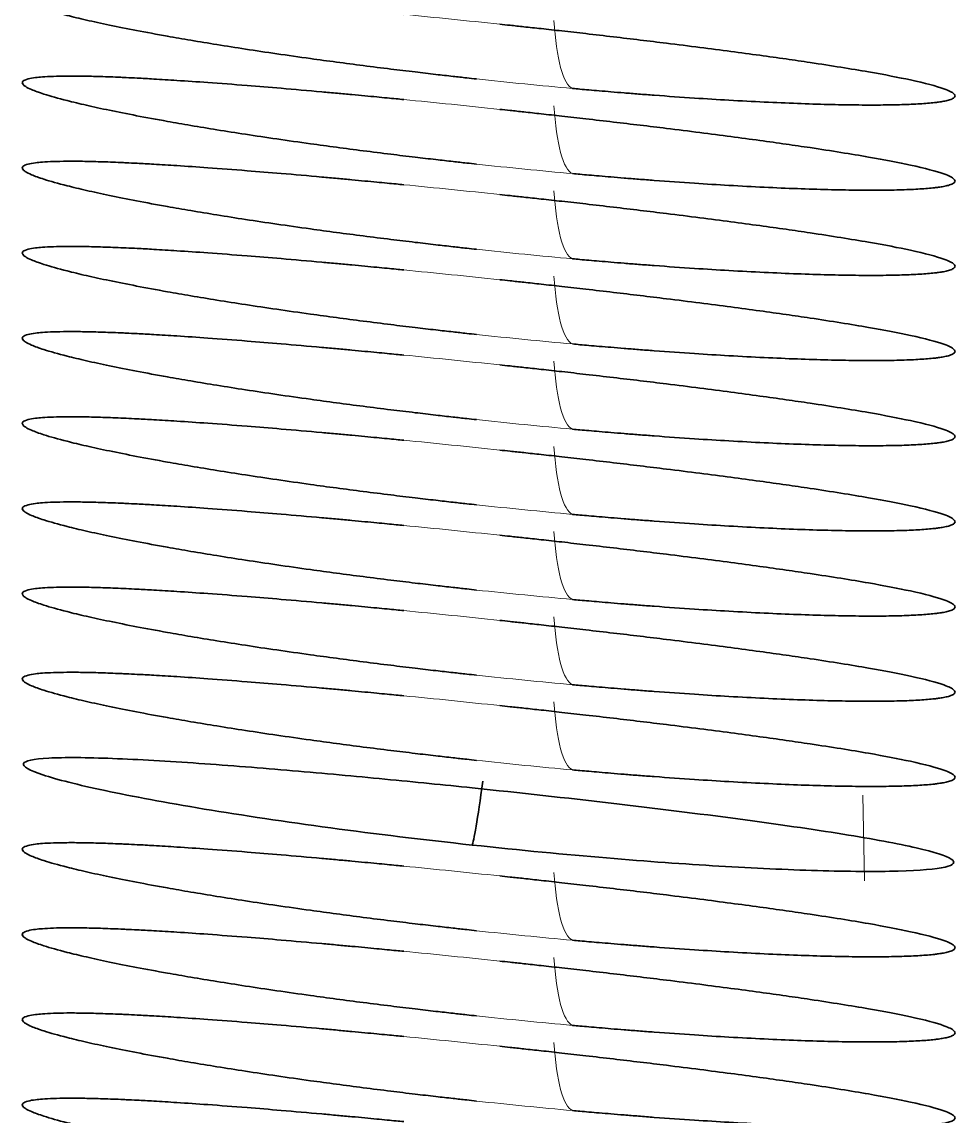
# Model space of a CAD drawing. Header units: inches. Extents: x -1096 to 3103, y -191 to 3207.
# Drawn here: x 1763.039 to 1765.549, y 3179.508 to 3182.449 of the extents above; entities that cross this region are included whole.
import ezdxf

# ---------------------------------------------------------------- set-up
doc = ezdxf.new("R2010")
doc.units = ezdxf.units.IN

msp = doc.modelspace()

# ---------------------------------------------------------------- linework, layer by layer
at = {"lineweight": 13}
msp.add_line((1765.2981, 3180.3711), (1765.3022, 3180.1403), dxfattribs=at)
at = {"lineweight": 35}
msp.add_ellipse((1764.3007, 3180.7281), major_axis=(0.0533, 0.4922), ratio=0.028213, start_param=3.20236, end_param=4.008286, dxfattribs=at)
for points, knots in [([(1764.0647, 3182.4693), (1764.0579, 3182.47), (1764.043, 3182.4714), (1764.0187, 3182.4738), (1763.9907, 3182.4765), (1763.959, 3182.4795), (1763.9238, 3182.4828), (1763.8851, 3182.4864), (1763.8211, 3182.4922), (1763.739, 3182.4994), (1763.6362, 3182.5078), (1763.5423, 3182.5149), (1763.4595, 3182.5205), (1763.3971, 3182.5244), (1763.3525, 3182.5268), (1763.3235, 3182.5282), (1763.29, 3182.5297), (1763.2492, 3182.5312), (1763.201, 3182.5323), (1763.1587, 3182.5326), (1763.1227, 3182.5319), (1763.095, 3182.5304), (1763.072, 3182.5281), (1763.0523, 3182.5245), (1763.0384, 3182.5183), (1763.0395, 3182.511), (1763.0497, 3182.5032), (1763.0651, 3182.4954), (1763.0988, 3182.4832), (1763.1496, 3182.4689), (1763.2112, 3182.454), (1763.2734, 3182.4405), (1763.346, 3182.426), (1763.4202, 3182.4122), (1763.4933, 3182.3995), (1763.5633, 3182.3879), (1763.6402, 3182.3758), (1763.724, 3182.3633), (1763.8059, 3182.3516), (1763.8839, 3182.341), (1763.956, 3182.3316), (1764.0266, 3182.3227), (1764.0918, 3182.3148), (1764.1476, 3182.3083), (1764.1939, 3182.303), (1764.2304, 3182.299), (1764.2515, 3182.2967), (1764.2604, 3182.2957)], [0, 0, 0, 0, 0.005679, 0.012434, 0.020265, 0.029172, 0.039152, 0.050205, 0.062327, 0.094652, 0.123214, 0.158, 0.187168, 0.210728, 0.228653, 0.240913, 0.247497, 0.272601, 0.297685, 0.322728, 0.347701, 0.372604, 0.391847, 0.41921, 0.454671, 0.498201, 0.514895, 0.541397, 0.577751, 0.624024, 0.654257, 0.685314, 0.71717, 0.749799, 0.77284, 0.796886, 0.821949, 0.848052, 0.87521, 0.895528, 0.916063, 0.936811, 0.954812, 0.970135, 0.982776, 0.992733, 1, 1, 1, 1]), ([(1764.5181, 3182.2702), (1764.5247, 3182.2696), (1764.5394, 3182.2682), (1764.5633, 3182.2661), (1764.5911, 3182.2637), (1764.6226, 3182.2611), (1764.6579, 3182.2582), (1764.6967, 3182.2551), (1764.7607, 3182.2502), (1764.8428, 3182.2445), (1764.9416, 3182.2384), (1765.0341, 3182.2335), (1765.1232, 3182.2297), (1765.2053, 3182.227), (1765.28, 3182.2257), (1765.3466, 3182.2255), (1765.4044, 3182.2266), (1765.4527, 3182.2288), (1765.4833, 3182.2313), (1765.5028, 3182.2337), (1765.516, 3182.2358), (1765.5295, 3182.2388), (1765.5408, 3182.243), (1765.547, 3182.2487), (1765.5438, 3182.2572), (1765.5162, 3182.2713), (1765.441, 3182.291), (1765.316, 3182.315), (1765.1951, 3182.3344), (1765.0915, 3182.3495), (1765.0207, 3182.3594), (1764.9434, 3182.3698), (1764.8597, 3182.3807), (1764.778, 3182.3909), (1764.7002, 3182.4004), (1764.6278, 3182.409), (1764.5573, 3182.4171), (1764.4923, 3182.4245), (1764.4368, 3182.4306), (1764.3904, 3182.4357), (1764.3533, 3182.4397), (1764.3316, 3182.442), (1764.3224, 3182.443)], [0, 0, 0, 0, 0.005535, 0.012183, 0.019942, 0.028811, 0.038788, 0.049871, 0.062054, 0.094209, 0.122734, 0.153803, 0.184827, 0.215802, 0.246733, 0.278099, 0.30937, 0.340568, 0.371697, 0.382255, 0.396981, 0.415868, 0.438907, 0.466079, 0.497361, 0.548022, 0.623188, 0.68393, 0.749069, 0.772479, 0.79677, 0.821932, 0.847957, 0.874823, 0.895203, 0.915794, 0.936601, 0.954404, 0.969644, 0.982324, 0.992443, 1, 1, 1, 1]), ([(1764.0647, 3182.2404), (1764.0579, 3182.2411), (1764.043, 3182.2425), (1764.0187, 3182.2449), (1763.9907, 3182.2475), (1763.959, 3182.2506), (1763.9238, 3182.2539), (1763.8851, 3182.2574), (1763.8211, 3182.2632), (1763.739, 3182.2704), (1763.6362, 3182.2788), (1763.5423, 3182.286), (1763.4595, 3182.2916), (1763.3971, 3182.2954), (1763.3525, 3182.2978), (1763.3235, 3182.2993), (1763.29, 3182.3008), (1763.2492, 3182.3023), (1763.201, 3182.3034), (1763.1587, 3182.3036), (1763.1227, 3182.3029), (1763.095, 3182.3015), (1763.072, 3182.2992), (1763.0523, 3182.2956), (1763.0384, 3182.2894), (1763.0395, 3182.2821), (1763.0497, 3182.2743), (1763.0651, 3182.2664), (1763.0988, 3182.2542), (1763.1496, 3182.2399), (1763.2112, 3182.2251), (1763.2734, 3182.2115), (1763.346, 3182.197), (1763.4202, 3182.1833), (1763.4933, 3182.1706), (1763.5633, 3182.159), (1763.6402, 3182.1469), (1763.724, 3182.1343), (1763.8059, 3182.1227), (1763.8839, 3182.1121), (1763.956, 3182.1026), (1764.0266, 3182.0938), (1764.0918, 3182.0859), (1764.1476, 3182.0794), (1764.1939, 3182.0741), (1764.2304, 3182.0701), (1764.2515, 3182.0678), (1764.2604, 3182.0668)], [0, 0, 0, 0, 0.005679, 0.012434, 0.020265, 0.029172, 0.039152, 0.050205, 0.062327, 0.094652, 0.123214, 0.158, 0.187168, 0.210728, 0.228653, 0.240913, 0.247497, 0.272601, 0.297685, 0.322728, 0.347701, 0.372604, 0.391847, 0.41921, 0.454671, 0.498201, 0.514895, 0.541397, 0.577751, 0.624024, 0.654257, 0.685314, 0.71717, 0.749799, 0.77284, 0.796886, 0.821949, 0.848052, 0.87521, 0.895528, 0.916063, 0.936811, 0.954812, 0.970135, 0.982776, 0.992733, 1, 1, 1, 1]), ([(1764.5181, 3182.0412), (1764.5247, 3182.0406), (1764.5394, 3182.0393), (1764.5633, 3182.0372), (1764.5911, 3182.0348), (1764.6226, 3182.0321), (1764.6579, 3182.0293), (1764.6967, 3182.0262), (1764.7607, 3182.0213), (1764.8428, 3182.0155), (1764.9416, 3182.0094), (1765.0341, 3182.0045), (1765.1232, 3182.0007), (1765.2053, 3181.9981), (1765.28, 3181.9967), (1765.3466, 3181.9966), (1765.4044, 3181.9976), (1765.4527, 3181.9998), (1765.4833, 3182.0024), (1765.5028, 3182.0048), (1765.516, 3182.0069), (1765.5295, 3182.0099), (1765.5408, 3182.0141), (1765.547, 3182.0197), (1765.5438, 3182.0282), (1765.5162, 3182.0423), (1765.441, 3182.0621), (1765.316, 3182.0861), (1765.1951, 3182.1055), (1765.0915, 3182.1206), (1765.0207, 3182.1305), (1764.9434, 3182.1409), (1764.8597, 3182.1518), (1764.778, 3182.162), (1764.7002, 3182.1715), (1764.6278, 3182.18), (1764.5573, 3182.1882), (1764.4923, 3182.1955), (1764.4368, 3182.2017), (1764.3904, 3182.2068), (1764.3533, 3182.2108), (1764.3316, 3182.2131), (1764.3224, 3182.2141)], [0, 0, 0, 0, 0.005535, 0.012183, 0.019942, 0.028811, 0.038788, 0.049871, 0.062054, 0.094209, 0.122734, 0.153803, 0.184827, 0.215802, 0.246733, 0.278099, 0.30937, 0.340568, 0.371697, 0.382255, 0.396981, 0.415868, 0.438907, 0.466079, 0.497361, 0.548022, 0.623188, 0.68393, 0.749069, 0.772479, 0.79677, 0.821932, 0.847957, 0.874823, 0.895203, 0.915794, 0.936601, 0.954404, 0.969644, 0.982324, 0.992443, 1, 1, 1, 1]), ([(1764.0647, 3182.0115), (1764.0579, 3182.0121), (1764.043, 3182.0136), (1764.0187, 3182.0159), (1763.9907, 3182.0186), (1763.959, 3182.0216), (1763.9238, 3182.0249), (1763.8851, 3182.0285), (1763.8211, 3182.0343), (1763.739, 3182.0415), (1763.6362, 3182.0499), (1763.5423, 3182.057), (1763.4595, 3182.0627), (1763.3971, 3182.0665), (1763.3525, 3182.0689), (1763.3235, 3182.0703), (1763.29, 3182.0718), (1763.2492, 3182.0734), (1763.201, 3182.0745), (1763.1587, 3182.0747), (1763.1227, 3182.074), (1763.095, 3182.0725), (1763.072, 3182.0702), (1763.0523, 3182.0667), (1763.0384, 3182.0605), (1763.0395, 3182.0531), (1763.0497, 3182.0454), (1763.0651, 3182.0375), (1763.0988, 3182.0253), (1763.1496, 3182.011), (1763.2112, 3181.9962), (1763.2734, 3181.9826), (1763.346, 3181.9681), (1763.4202, 3181.9544), (1763.4933, 3181.9417), (1763.5633, 3181.9301), (1763.6402, 3181.9179), (1763.724, 3181.9054), (1763.8059, 3181.8937), (1763.8839, 3181.8831), (1763.956, 3181.8737), (1764.0266, 3181.8648), (1764.0918, 3181.857), (1764.1476, 3181.8504), (1764.1939, 3181.8452), (1764.2304, 3181.8411), (1764.2515, 3181.8388), (1764.2604, 3181.8379)], [0, 0, 0, 0, 0.005679, 0.012434, 0.020265, 0.029172, 0.039152, 0.050205, 0.062327, 0.094652, 0.123214, 0.158, 0.187168, 0.210728, 0.228653, 0.240913, 0.247497, 0.272601, 0.297685, 0.322728, 0.347701, 0.372604, 0.391847, 0.41921, 0.454671, 0.498201, 0.514895, 0.541397, 0.577751, 0.624024, 0.654257, 0.685314, 0.71717, 0.749799, 0.77284, 0.796886, 0.821949, 0.848052, 0.87521, 0.895528, 0.916063, 0.936811, 0.954812, 0.970135, 0.982776, 0.992733, 1, 1, 1, 1]), ([(1764.5181, 3181.8123), (1764.5247, 3181.8117), (1764.5394, 3181.8104), (1764.5633, 3181.8083), (1764.5911, 3181.8059), (1764.6226, 3181.8032), (1764.6579, 3181.8003), (1764.6967, 3181.7973), (1764.7607, 3181.7924), (1764.8428, 3181.7866), (1764.9416, 3181.7805), (1765.0341, 3181.7756), (1765.1232, 3181.7718), (1765.2053, 3181.7692), (1765.28, 3181.7678), (1765.3466, 3181.7676), (1765.4044, 3181.7687), (1765.4527, 3181.7709), (1765.4833, 3181.7734), (1765.5028, 3181.7758), (1765.516, 3181.7779), (1765.5295, 3181.781), (1765.5408, 3181.7852), (1765.547, 3181.7908), (1765.5438, 3181.7993), (1765.5162, 3181.8134), (1765.441, 3181.8332), (1765.316, 3181.8572), (1765.1951, 3181.8765), (1765.0915, 3181.8917), (1765.0207, 3181.9016), (1764.9434, 3181.912), (1764.8597, 3181.9228), (1764.778, 3181.9331), (1764.7002, 3181.9425), (1764.6278, 3181.9511), (1764.5573, 3181.9593), (1764.4923, 3181.9666), (1764.4368, 3181.9727), (1764.3904, 3181.9778), (1764.3533, 3181.9818), (1764.3316, 3181.9841), (1764.3224, 3181.9851)], [0, 0, 0, 0, 0.005535, 0.012183, 0.019942, 0.028811, 0.038788, 0.049871, 0.062054, 0.094209, 0.122734, 0.153803, 0.184827, 0.215802, 0.246733, 0.278099, 0.30937, 0.340568, 0.371697, 0.382255, 0.396981, 0.415868, 0.438907, 0.466079, 0.497361, 0.548022, 0.623188, 0.68393, 0.749069, 0.772479, 0.79677, 0.821932, 0.847957, 0.874823, 0.895203, 0.915794, 0.936601, 0.954404, 0.969644, 0.982324, 0.992443, 1, 1, 1, 1]), ([(1764.0647, 3181.7825), (1764.0579, 3181.7832), (1764.043, 3181.7846), (1764.0187, 3181.787), (1763.9907, 3181.7897), (1763.959, 3181.7927), (1763.9238, 3181.796), (1763.8851, 3181.7996), (1763.8211, 3181.8054), (1763.739, 3181.8126), (1763.6362, 3181.821), (1763.5423, 3181.8281), (1763.4595, 3181.8337), (1763.3971, 3181.8376), (1763.3525, 3181.84), (1763.3235, 3181.8414), (1763.29, 3181.8429), (1763.2492, 3181.8444), (1763.201, 3181.8455), (1763.1587, 3181.8458), (1763.1227, 3181.8451), (1763.095, 3181.8436), (1763.072, 3181.8413), (1763.0523, 3181.8377), (1763.0384, 3181.8315), (1763.0395, 3181.8242), (1763.0497, 3181.8164), (1763.0651, 3181.8086), (1763.0988, 3181.7964), (1763.1496, 3181.7821), (1763.2112, 3181.7672), (1763.2734, 3181.7537), (1763.346, 3181.7392), (1763.4202, 3181.7254), (1763.4933, 3181.7127), (1763.5633, 3181.7011), (1763.6402, 3181.689), (1763.724, 3181.6765), (1763.8059, 3181.6648), (1763.8839, 3181.6542), (1763.956, 3181.6448), (1764.0266, 3181.6359), (1764.0918, 3181.628), (1764.1476, 3181.6215), (1764.1939, 3181.6163), (1764.2304, 3181.6122), (1764.2515, 3181.6099), (1764.2604, 3181.6089)], [0, 0, 0, 0, 0.005679, 0.012434, 0.020265, 0.029172, 0.039152, 0.050205, 0.062327, 0.094652, 0.123214, 0.158, 0.187168, 0.210728, 0.228653, 0.240913, 0.247497, 0.272601, 0.297685, 0.322728, 0.347701, 0.372604, 0.391847, 0.41921, 0.454671, 0.498201, 0.514895, 0.541397, 0.577751, 0.624024, 0.654257, 0.685314, 0.71717, 0.749799, 0.77284, 0.796886, 0.821949, 0.848052, 0.87521, 0.895528, 0.916063, 0.936811, 0.954812, 0.970135, 0.982776, 0.992733, 1, 1, 1, 1]), ([(1764.5181, 3181.5834), (1764.5247, 3181.5828), (1764.5394, 3181.5814), (1764.5633, 3181.5793), (1764.5911, 3181.5769), (1764.6226, 3181.5743), (1764.6579, 3181.5714), (1764.6967, 3181.5683), (1764.7607, 3181.5634), (1764.8428, 3181.5577), (1764.9416, 3181.5516), (1765.0341, 3181.5467), (1765.1232, 3181.5429), (1765.2053, 3181.5403), (1765.28, 3181.5389), (1765.3466, 3181.5387), (1765.4044, 3181.5398), (1765.4527, 3181.542), (1765.4833, 3181.5445), (1765.5028, 3181.5469), (1765.516, 3181.549), (1765.5295, 3181.552), (1765.5408, 3181.5562), (1765.547, 3181.5619), (1765.5438, 3181.5704), (1765.5162, 3181.5845), (1765.441, 3181.6042), (1765.316, 3181.6282), (1765.1951, 3181.6476), (1765.0915, 3181.6627), (1765.0207, 3181.6726), (1764.9434, 3181.683), (1764.8597, 3181.6939), (1764.778, 3181.7041), (1764.7002, 3181.7136), (1764.6278, 3181.7222), (1764.5573, 3181.7303), (1764.4923, 3181.7377), (1764.4368, 3181.7438), (1764.3904, 3181.7489), (1764.3533, 3181.7529), (1764.3316, 3181.7552), (1764.3224, 3181.7562)], [0, 0, 0, 0, 0.005535, 0.012183, 0.019942, 0.028811, 0.038788, 0.049871, 0.062054, 0.094209, 0.122734, 0.153803, 0.184827, 0.215802, 0.246733, 0.278099, 0.30937, 0.340568, 0.371697, 0.382255, 0.396981, 0.415868, 0.438907, 0.466079, 0.497361, 0.548022, 0.623188, 0.68393, 0.749069, 0.772479, 0.79677, 0.821932, 0.847957, 0.874823, 0.895203, 0.915794, 0.936601, 0.954404, 0.969644, 0.982324, 0.992443, 1, 1, 1, 1]), ([(1764.0647, 3181.5536), (1764.0579, 3181.5543), (1764.043, 3181.5557), (1764.0187, 3181.5581), (1763.9907, 3181.5607), (1763.959, 3181.5638), (1763.9238, 3181.5671), (1763.8851, 3181.5706), (1763.8211, 3181.5764), (1763.739, 3181.5836), (1763.6362, 3181.5921), (1763.5423, 3181.5992), (1763.4595, 3181.6048), (1763.3971, 3181.6086), (1763.3525, 3181.611), (1763.3235, 3181.6125), (1763.29, 3181.614), (1763.2492, 3181.6155), (1763.201, 3181.6166), (1763.1587, 3181.6168), (1763.1227, 3181.6161), (1763.095, 3181.6147), (1763.072, 3181.6124), (1763.0523, 3181.6088), (1763.0384, 3181.6026), (1763.0395, 3181.5953), (1763.0497, 3181.5875), (1763.0651, 3181.5797), (1763.0988, 3181.5674), (1763.1496, 3181.5531), (1763.2112, 3181.5383), (1763.2734, 3181.5247), (1763.346, 3181.5102), (1763.4202, 3181.4965), (1763.4933, 3181.4838), (1763.5633, 3181.4722), (1763.6402, 3181.4601), (1763.724, 3181.4475), (1763.8059, 3181.4359), (1763.8839, 3181.4253), (1763.956, 3181.4158), (1764.0266, 3181.407), (1764.0918, 3181.3991), (1764.1476, 3181.3926), (1764.1939, 3181.3873), (1764.2304, 3181.3833), (1764.2515, 3181.381), (1764.2604, 3181.38)], [0, 0, 0, 0, 0.005679, 0.012434, 0.020265, 0.029172, 0.039152, 0.050205, 0.062327, 0.094652, 0.123214, 0.158, 0.187168, 0.210728, 0.228653, 0.240913, 0.247497, 0.272601, 0.297685, 0.322728, 0.347701, 0.372604, 0.391847, 0.41921, 0.454671, 0.498201, 0.514895, 0.541397, 0.577751, 0.624024, 0.654257, 0.685314, 0.71717, 0.749799, 0.77284, 0.796886, 0.821949, 0.848052, 0.87521, 0.895528, 0.916063, 0.936811, 0.954812, 0.970135, 0.982776, 0.992733, 1, 1, 1, 1]), ([(1764.5181, 3181.3544), (1764.5247, 3181.3538), (1764.5394, 3181.3525), (1764.5633, 3181.3504), (1764.5911, 3181.348), (1764.6226, 3181.3454), (1764.6579, 3181.3425), (1764.6967, 3181.3394), (1764.7607, 3181.3345), (1764.8428, 3181.3287), (1764.9416, 3181.3226), (1765.0341, 3181.3177), (1765.1232, 3181.3139), (1765.2053, 3181.3113), (1765.28, 3181.3099), (1765.3466, 3181.3098), (1765.4044, 3181.3108), (1765.4527, 3181.313), (1765.4833, 3181.3156), (1765.5028, 3181.318), (1765.516, 3181.3201), (1765.5295, 3181.3231), (1765.5408, 3181.3273), (1765.547, 3181.3329), (1765.5438, 3181.3414), (1765.5162, 3181.3555), (1765.441, 3181.3753), (1765.316, 3181.3993), (1765.1951, 3181.4187), (1765.0915, 3181.4338), (1765.0207, 3181.4437), (1764.9434, 3181.4541), (1764.8597, 3181.465), (1764.778, 3181.4752), (1764.7002, 3181.4847), (1764.6278, 3181.4932), (1764.5573, 3181.5014), (1764.4923, 3181.5087), (1764.4368, 3181.5149), (1764.3904, 3181.52), (1764.3533, 3181.524), (1764.3316, 3181.5263), (1764.3224, 3181.5273)], [0, 0, 0, 0, 0.005535, 0.012183, 0.019942, 0.028811, 0.038788, 0.049871, 0.062054, 0.094209, 0.122734, 0.153803, 0.184827, 0.215802, 0.246733, 0.278099, 0.30937, 0.340568, 0.371697, 0.382255, 0.396981, 0.415868, 0.438907, 0.466079, 0.497361, 0.548022, 0.623188, 0.68393, 0.749069, 0.772479, 0.79677, 0.821932, 0.847957, 0.874823, 0.895203, 0.915794, 0.936601, 0.954404, 0.969644, 0.982324, 0.992443, 1, 1, 1, 1]), ([(1764.0647, 3181.3247), (1764.0579, 3181.3253), (1764.043, 3181.3268), (1764.0187, 3181.3291), (1763.9907, 3181.3318), (1763.959, 3181.3348), (1763.9238, 3181.3381), (1763.8851, 3181.3417), (1763.8211, 3181.3475), (1763.739, 3181.3547), (1763.6362, 3181.3631), (1763.5423, 3181.3702), (1763.4595, 3181.3759), (1763.3971, 3181.3797), (1763.3525, 3181.3821), (1763.3235, 3181.3835), (1763.29, 3181.385), (1763.2492, 3181.3866), (1763.201, 3181.3877), (1763.1587, 3181.3879), (1763.1227, 3181.3872), (1763.095, 3181.3857), (1763.072, 3181.3834), (1763.0523, 3181.3799), (1763.0384, 3181.3737), (1763.0395, 3181.3663), (1763.0497, 3181.3586), (1763.0651, 3181.3507), (1763.0988, 3181.3385), (1763.1496, 3181.3242), (1763.2112, 3181.3094), (1763.2734, 3181.2958), (1763.346, 3181.2813), (1763.4202, 3181.2676), (1763.4933, 3181.2549), (1763.5633, 3181.2433), (1763.6402, 3181.2312), (1763.724, 3181.2186), (1763.8059, 3181.2069), (1763.8839, 3181.1963), (1763.956, 3181.1869), (1764.0266, 3181.178), (1764.0918, 3181.1702), (1764.1476, 3181.1636), (1764.1939, 3181.1584), (1764.2304, 3181.1543), (1764.2515, 3181.152), (1764.2604, 3181.1511)], [0, 0, 0, 0, 0.005679, 0.012434, 0.020265, 0.029172, 0.039152, 0.050205, 0.062327, 0.094652, 0.123214, 0.158, 0.187168, 0.210728, 0.228653, 0.240913, 0.247497, 0.272601, 0.297685, 0.322728, 0.347701, 0.372604, 0.391847, 0.41921, 0.454671, 0.498201, 0.514895, 0.541397, 0.577751, 0.624024, 0.654257, 0.685314, 0.71717, 0.749799, 0.77284, 0.796886, 0.821949, 0.848052, 0.87521, 0.895528, 0.916063, 0.936811, 0.954812, 0.970135, 0.982776, 0.992733, 1, 1, 1, 1]), ([(1764.5181, 3181.1255), (1764.5247, 3181.1249), (1764.5394, 3181.1236), (1764.5633, 3181.1215), (1764.5911, 3181.1191), (1764.6226, 3181.1164), (1764.6579, 3181.1135), (1764.6967, 3181.1105), (1764.7607, 3181.1056), (1764.8428, 3181.0998), (1764.9416, 3181.0937), (1765.0341, 3181.0888), (1765.1232, 3181.085), (1765.2053, 3181.0824), (1765.28, 3181.081), (1765.3466, 3181.0808), (1765.4044, 3181.0819), (1765.4527, 3181.0841), (1765.4833, 3181.0866), (1765.5028, 3181.089), (1765.516, 3181.0911), (1765.5295, 3181.0942), (1765.5408, 3181.0984), (1765.547, 3181.104), (1765.5438, 3181.1125), (1765.5162, 3181.1266), (1765.441, 3181.1464), (1765.316, 3181.1704), (1765.1951, 3181.1897), (1765.0915, 3181.2049), (1765.0207, 3181.2148), (1764.9434, 3181.2252), (1764.8597, 3181.236), (1764.778, 3181.2463), (1764.7002, 3181.2557), (1764.6278, 3181.2643), (1764.5573, 3181.2725), (1764.4923, 3181.2798), (1764.4368, 3181.286), (1764.3904, 3181.291), (1764.3533, 3181.295), (1764.3316, 3181.2973), (1764.3224, 3181.2983)], [0, 0, 0, 0, 0.005535, 0.012183, 0.019942, 0.028811, 0.038788, 0.049871, 0.062054, 0.094209, 0.122734, 0.153803, 0.184827, 0.215802, 0.246733, 0.278099, 0.30937, 0.340568, 0.371697, 0.382255, 0.396981, 0.415868, 0.438907, 0.466079, 0.497361, 0.548022, 0.623188, 0.68393, 0.749069, 0.772479, 0.79677, 0.821932, 0.847957, 0.874823, 0.895203, 0.915794, 0.936601, 0.954404, 0.969644, 0.982324, 0.992443, 1, 1, 1, 1]), ([(1764.0647, 3181.0957), (1764.0579, 3181.0964), (1764.043, 3181.0978), (1764.0187, 3181.1002), (1763.9907, 3181.1029), (1763.959, 3181.1059), (1763.9238, 3181.1092), (1763.8851, 3181.1128), (1763.8211, 3181.1186), (1763.739, 3181.1258), (1763.6362, 3181.1342), (1763.5423, 3181.1413), (1763.4595, 3181.147), (1763.3971, 3181.1508), (1763.3525, 3181.1532), (1763.3235, 3181.1546), (1763.29, 3181.1561), (1763.2492, 3181.1576), (1763.201, 3181.1588), (1763.1587, 3181.159), (1763.1227, 3181.1583), (1763.095, 3181.1568), (1763.072, 3181.1545), (1763.0523, 3181.1509), (1763.0384, 3181.1447), (1763.0395, 3181.1374), (1763.0497, 3181.1296), (1763.0651, 3181.1218), (1763.0988, 3181.1096), (1763.1496, 3181.0953), (1763.2112, 3181.0804), (1763.2734, 3181.0669), (1763.346, 3181.0524), (1763.4202, 3181.0386), (1763.4933, 3181.0259), (1763.5633, 3181.0143), (1763.6402, 3181.0022), (1763.724, 3180.9897), (1763.8059, 3180.978), (1763.8839, 3180.9674), (1763.956, 3180.958), (1764.0266, 3180.9491), (1764.0918, 3180.9412), (1764.1476, 3180.9347), (1764.1939, 3180.9295), (1764.2304, 3180.9254), (1764.2515, 3180.9231), (1764.2604, 3180.9221)], [0, 0, 0, 0, 0.005679, 0.012434, 0.020265, 0.029172, 0.039152, 0.050205, 0.062327, 0.094652, 0.123214, 0.158, 0.187168, 0.210728, 0.228653, 0.240913, 0.247497, 0.272601, 0.297685, 0.322728, 0.347701, 0.372604, 0.391847, 0.41921, 0.454671, 0.498201, 0.514895, 0.541397, 0.577751, 0.624024, 0.654257, 0.685314, 0.71717, 0.749799, 0.77284, 0.796886, 0.821949, 0.848052, 0.87521, 0.895528, 0.916063, 0.936811, 0.954812, 0.970135, 0.982776, 0.992733, 1, 1, 1, 1]), ([(1764.5181, 3180.8966), (1764.5247, 3180.896), (1764.5394, 3180.8946), (1764.5633, 3180.8925), (1764.5911, 3180.8901), (1764.6226, 3180.8875), (1764.6579, 3180.8846), (1764.6967, 3180.8815), (1764.7607, 3180.8766), (1764.8428, 3180.8709), (1764.9416, 3180.8648), (1765.0341, 3180.8599), (1765.1232, 3180.8561), (1765.2053, 3180.8535), (1765.28, 3180.8521), (1765.3466, 3180.8519), (1765.4044, 3180.853), (1765.4527, 3180.8552), (1765.4833, 3180.8577), (1765.5028, 3180.8601), (1765.516, 3180.8622), (1765.5295, 3180.8652), (1765.5408, 3180.8694), (1765.547, 3180.8751), (1765.5438, 3180.8836), (1765.5162, 3180.8977), (1765.441, 3180.9174), (1765.316, 3180.9414), (1765.1951, 3180.9608), (1765.0915, 3180.9759), (1765.0207, 3180.9858), (1764.9434, 3180.9963), (1764.8597, 3181.0071), (1764.778, 3181.0173), (1764.7002, 3181.0268), (1764.6278, 3181.0354), (1764.5573, 3181.0435), (1764.4923, 3181.0509), (1764.4368, 3181.057), (1764.3904, 3181.0621), (1764.3533, 3181.0661), (1764.3316, 3181.0684), (1764.3224, 3181.0694)], [0, 0, 0, 0, 0.005535, 0.012183, 0.019942, 0.028811, 0.038788, 0.049871, 0.062054, 0.094209, 0.122734, 0.153803, 0.184827, 0.215802, 0.246733, 0.278099, 0.30937, 0.340568, 0.371697, 0.382255, 0.396981, 0.415868, 0.438907, 0.466079, 0.497361, 0.548022, 0.623188, 0.68393, 0.749069, 0.772479, 0.79677, 0.821932, 0.847957, 0.874823, 0.895203, 0.915794, 0.936601, 0.954404, 0.969644, 0.982324, 0.992443, 1, 1, 1, 1]), ([(1764.0647, 3180.8668), (1764.0579, 3180.8675), (1764.043, 3180.8689), (1764.0187, 3180.8713), (1763.9907, 3180.874), (1763.959, 3180.877), (1763.9238, 3180.8803), (1763.8851, 3180.8838), (1763.8211, 3180.8896), (1763.739, 3180.8968), (1763.6362, 3180.9053), (1763.5423, 3180.9124), (1763.4595, 3180.918), (1763.3971, 3180.9218), (1763.3525, 3180.9243), (1763.3235, 3180.9257), (1763.29, 3180.9272), (1763.2492, 3180.9287), (1763.201, 3180.9298), (1763.1587, 3180.93), (1763.1227, 3180.9293), (1763.095, 3180.9279), (1763.072, 3180.9256), (1763.0523, 3180.922), (1763.0384, 3180.9158), (1763.0395, 3180.9085), (1763.0497, 3180.9007), (1763.0651, 3180.8929), (1763.0988, 3180.8806), (1763.1496, 3180.8663), (1763.2112, 3180.8515), (1763.2734, 3180.838), (1763.346, 3180.8234), (1763.4202, 3180.8097), (1763.4933, 3180.797), (1763.5633, 3180.7854), (1763.6402, 3180.7733), (1763.724, 3180.7607), (1763.8059, 3180.7491), (1763.8839, 3180.7385), (1763.956, 3180.729), (1764.0266, 3180.7202), (1764.0918, 3180.7123), (1764.1476, 3180.7058), (1764.1939, 3180.7005), (1764.2304, 3180.6965), (1764.2515, 3180.6942), (1764.2604, 3180.6932)], [0, 0, 0, 0, 0.005679, 0.012434, 0.020265, 0.029172, 0.039152, 0.050205, 0.062327, 0.094652, 0.123214, 0.158, 0.187168, 0.210728, 0.228653, 0.240913, 0.247497, 0.272601, 0.297685, 0.322728, 0.347701, 0.372604, 0.391847, 0.41921, 0.454671, 0.498201, 0.514895, 0.541397, 0.577751, 0.624024, 0.654257, 0.685314, 0.71717, 0.749799, 0.77284, 0.796886, 0.821949, 0.848052, 0.87521, 0.895528, 0.916063, 0.936811, 0.954812, 0.970135, 0.982776, 0.992733, 1, 1, 1, 1]), ([(1764.5181, 3180.6676), (1764.5247, 3180.667), (1764.5394, 3180.6657), (1764.5633, 3180.6636), (1764.5911, 3180.6612), (1764.6226, 3180.6586), (1764.6579, 3180.6557), (1764.6967, 3180.6526), (1764.7607, 3180.6477), (1764.8428, 3180.6419), (1764.9416, 3180.6358), (1765.0341, 3180.6309), (1765.1232, 3180.6271), (1765.2053, 3180.6245), (1765.28, 3180.6231), (1765.3466, 3180.623), (1765.4044, 3180.624), (1765.4527, 3180.6262), (1765.4833, 3180.6288), (1765.5028, 3180.6312), (1765.516, 3180.6333), (1765.5295, 3180.6363), (1765.5408, 3180.6405), (1765.547, 3180.6461), (1765.5438, 3180.6546), (1765.5162, 3180.6687), (1765.441, 3180.6885), (1765.316, 3180.7125), (1765.1951, 3180.7319), (1765.0915, 3180.747), (1765.0207, 3180.7569), (1764.9434, 3180.7673), (1764.8597, 3180.7782), (1764.778, 3180.7884), (1764.7002, 3180.7979), (1764.6278, 3180.8064), (1764.5573, 3180.8146), (1764.4923, 3180.8219), (1764.4368, 3180.8281), (1764.3904, 3180.8332), (1764.3533, 3180.8372), (1764.3316, 3180.8395), (1764.3224, 3180.8405)], [0, 0, 0, 0, 0.005535, 0.012183, 0.019942, 0.028811, 0.038788, 0.049871, 0.062054, 0.094209, 0.122734, 0.153803, 0.184827, 0.215802, 0.246733, 0.278099, 0.30937, 0.340568, 0.371697, 0.382255, 0.396981, 0.415868, 0.438907, 0.466079, 0.497361, 0.548022, 0.623188, 0.68393, 0.749069, 0.772479, 0.79677, 0.821932, 0.847957, 0.874823, 0.895203, 0.915794, 0.936601, 0.954404, 0.969644, 0.982324, 0.992443, 1, 1, 1, 1]), ([(1764.0647, 3180.6379), (1764.0579, 3180.6385), (1764.043, 3180.64), (1764.0187, 3180.6423), (1763.9907, 3180.645), (1763.959, 3180.648), (1763.9238, 3180.6513), (1763.8851, 3180.6549), (1763.8211, 3180.6607), (1763.739, 3180.6679), (1763.6362, 3180.6763), (1763.5423, 3180.6834), (1763.4595, 3180.6891), (1763.3971, 3180.6929), (1763.3525, 3180.6953), (1763.3235, 3180.6967), (1763.29, 3180.6982), (1763.2492, 3180.6998), (1763.201, 3180.7009), (1763.1587, 3180.7011), (1763.1227, 3180.7004), (1763.095, 3180.6989), (1763.072, 3180.6967), (1763.0523, 3180.6931), (1763.0384, 3180.6869), (1763.0395, 3180.6795), (1763.0497, 3180.6718), (1763.0651, 3180.6639), (1763.0988, 3180.6517), (1763.1496, 3180.6374), (1763.2112, 3180.6226), (1763.2734, 3180.609), (1763.346, 3180.5945), (1763.4202, 3180.5808), (1763.4933, 3180.5681), (1763.5633, 3180.5565), (1763.6402, 3180.5444), (1763.724, 3180.5318), (1763.8059, 3180.5201), (1763.8839, 3180.5095), (1763.956, 3180.5001), (1764.0266, 3180.4912), (1764.0918, 3180.4834), (1764.1476, 3180.4768), (1764.1939, 3180.4716), (1764.2304, 3180.4675), (1764.2515, 3180.4652), (1764.2604, 3180.4643)], [0, 0, 0, 0, 0.005679, 0.012434, 0.020265, 0.029172, 0.039152, 0.050205, 0.062327, 0.094652, 0.123214, 0.158, 0.187168, 0.210728, 0.228653, 0.240913, 0.247497, 0.272601, 0.297685, 0.322728, 0.347701, 0.372604, 0.391847, 0.41921, 0.454671, 0.498201, 0.514895, 0.541397, 0.577751, 0.624024, 0.654257, 0.685314, 0.71717, 0.749799, 0.77284, 0.796886, 0.821949, 0.848052, 0.87521, 0.895528, 0.916063, 0.936811, 0.954812, 0.970135, 0.982776, 0.992733, 1, 1, 1, 1]), ([(1764.5181, 3180.4387), (1764.5247, 3180.4381), (1764.5394, 3180.4368), (1764.5633, 3180.4347), (1764.5911, 3180.4323), (1764.6226, 3180.4296), (1764.6579, 3180.4267), (1764.6967, 3180.4237), (1764.7607, 3180.4188), (1764.8428, 3180.413), (1764.9416, 3180.4069), (1765.0341, 3180.402), (1765.1232, 3180.3982), (1765.2053, 3180.3956), (1765.28, 3180.3942), (1765.3466, 3180.394), (1765.4044, 3180.3951), (1765.4527, 3180.3973), (1765.4833, 3180.3998), (1765.5028, 3180.4022), (1765.516, 3180.4043), (1765.5295, 3180.4074), (1765.5408, 3180.4116), (1765.547, 3180.4172), (1765.5438, 3180.4257), (1765.5162, 3180.4398), (1765.441, 3180.4596), (1765.316, 3180.4836), (1765.1951, 3180.5029), (1765.0915, 3180.5181), (1765.0207, 3180.528), (1764.9434, 3180.5384), (1764.8597, 3180.5492), (1764.778, 3180.5595), (1764.7002, 3180.5689), (1764.6278, 3180.5775), (1764.5573, 3180.5857), (1764.4923, 3180.593), (1764.4368, 3180.5992), (1764.3904, 3180.6042), (1764.3533, 3180.6082), (1764.3316, 3180.6106), (1764.3224, 3180.6115)], [0, 0, 0, 0, 0.005535, 0.012183, 0.019942, 0.028811, 0.038788, 0.049871, 0.062054, 0.094209, 0.122734, 0.153803, 0.184827, 0.215802, 0.246733, 0.278099, 0.30937, 0.340568, 0.371697, 0.382255, 0.396981, 0.415868, 0.438907, 0.466079, 0.497361, 0.548022, 0.623188, 0.68393, 0.749069, 0.772479, 0.79677, 0.821932, 0.847957, 0.874823, 0.895203, 0.915794, 0.936601, 0.954404, 0.969644, 0.982324, 0.992443, 1, 1, 1, 1]), ([(1764.0647, 3180.18), (1764.0579, 3180.1807), (1764.043, 3180.1821), (1764.0187, 3180.1845), (1763.9907, 3180.1872), (1763.959, 3180.1902), (1763.9238, 3180.1935), (1763.8851, 3180.197), (1763.8211, 3180.2029), (1763.739, 3180.21), (1763.6362, 3180.2185), (1763.5423, 3180.2256), (1763.4595, 3180.2312), (1763.3971, 3180.235), (1763.3525, 3180.2375), (1763.3235, 3180.2389), (1763.29, 3180.2404), (1763.2492, 3180.2419), (1763.201, 3180.243), (1763.1587, 3180.2432), (1763.1227, 3180.2425), (1763.095, 3180.2411), (1763.072, 3180.2388), (1763.0523, 3180.2352), (1763.0384, 3180.229), (1763.0395, 3180.2217), (1763.0497, 3180.2139), (1763.0651, 3180.2061), (1763.0988, 3180.1938), (1763.1496, 3180.1795), (1763.2112, 3180.1647), (1763.2734, 3180.1512), (1763.346, 3180.1366), (1763.4202, 3180.1229), (1763.4933, 3180.1102), (1763.5633, 3180.0986), (1763.6402, 3180.0865), (1763.724, 3180.0739), (1763.8059, 3180.0623), (1763.8839, 3180.0517), (1763.956, 3180.0422), (1764.0266, 3180.0334), (1764.0918, 3180.0255), (1764.1476, 3180.019), (1764.1939, 3180.0137), (1764.2304, 3180.0097), (1764.2515, 3180.0074), (1764.2604, 3180.0064)], [0, 0, 0, 0, 0.005679, 0.012434, 0.020265, 0.029172, 0.039152, 0.050205, 0.062327, 0.094652, 0.123214, 0.158, 0.187168, 0.210728, 0.228653, 0.240913, 0.247497, 0.272601, 0.297685, 0.322728, 0.347701, 0.372604, 0.391847, 0.41921, 0.454671, 0.498201, 0.514895, 0.541397, 0.577751, 0.624024, 0.654257, 0.685314, 0.71717, 0.749799, 0.77284, 0.796886, 0.821949, 0.848052, 0.87521, 0.895528, 0.916063, 0.936811, 0.954812, 0.970135, 0.982776, 0.992733, 1, 1, 1, 1]), ([(1764.5181, 3179.9808), (1764.5247, 3179.9802), (1764.5394, 3179.9789), (1764.5633, 3179.9768), (1764.5911, 3179.9744), (1764.6226, 3179.9718), (1764.6579, 3179.9689), (1764.6967, 3179.9658), (1764.7607, 3179.9609), (1764.8428, 3179.9551), (1764.9416, 3179.949), (1765.0341, 3179.9441), (1765.1232, 3179.9403), (1765.2053, 3179.9377), (1765.28, 3179.9363), (1765.3466, 3179.9362), (1765.4044, 3179.9372), (1765.4527, 3179.9394), (1765.4833, 3179.942), (1765.5028, 3179.9444), (1765.516, 3179.9465), (1765.5295, 3179.9495), (1765.5408, 3179.9537), (1765.547, 3179.9593), (1765.5438, 3179.9678), (1765.5162, 3179.9819), (1765.441, 3180.0017), (1765.316, 3180.0257), (1765.1951, 3180.0451), (1765.0915, 3180.0602), (1765.0207, 3180.0701), (1764.9434, 3180.0805), (1764.8597, 3180.0914), (1764.778, 3180.1016), (1764.7002, 3180.1111), (1764.6278, 3180.1196), (1764.5573, 3180.1278), (1764.4923, 3180.1351), (1764.4368, 3180.1413), (1764.3904, 3180.1464), (1764.3533, 3180.1504), (1764.3316, 3180.1527), (1764.3224, 3180.1537)], [0, 0, 0, 0, 0.005535, 0.012183, 0.019942, 0.028811, 0.038788, 0.049871, 0.062054, 0.094209, 0.122734, 0.153803, 0.184827, 0.215802, 0.246733, 0.278099, 0.30937, 0.340568, 0.371697, 0.382255, 0.396981, 0.415868, 0.438907, 0.466079, 0.497361, 0.548022, 0.623188, 0.68393, 0.749069, 0.772479, 0.79677, 0.821932, 0.847957, 0.874823, 0.895203, 0.915794, 0.936601, 0.954404, 0.969644, 0.982324, 0.992443, 1, 1, 1, 1]), ([(1764.0647, 3179.9511), (1764.0579, 3179.9517), (1764.043, 3179.9532), (1764.0187, 3179.9555), (1763.9907, 3179.9582), (1763.959, 3179.9612), (1763.9238, 3179.9645), (1763.8851, 3179.9681), (1763.8211, 3179.9739), (1763.739, 3179.9811), (1763.6362, 3179.9895), (1763.5423, 3179.9966), (1763.4595, 3180.0023), (1763.3971, 3180.0061), (1763.3525, 3180.0085), (1763.3235, 3180.0099), (1763.29, 3180.0114), (1763.2492, 3180.013), (1763.201, 3180.0141), (1763.1587, 3180.0143), (1763.1227, 3180.0136), (1763.095, 3180.0121), (1763.072, 3180.0099), (1763.0523, 3180.0063), (1763.0384, 3180.0001), (1763.0395, 3179.9927), (1763.0497, 3179.985), (1763.0651, 3179.9771), (1763.0988, 3179.9649), (1763.1496, 3179.9506), (1763.2112, 3179.9358), (1763.2734, 3179.9222), (1763.346, 3179.9077), (1763.4202, 3179.894), (1763.4933, 3179.8813), (1763.5633, 3179.8697), (1763.6402, 3179.8576), (1763.724, 3179.845), (1763.8059, 3179.8333), (1763.8839, 3179.8227), (1763.956, 3179.8133), (1764.0266, 3179.8044), (1764.0918, 3179.7966), (1764.1476, 3179.79), (1764.1939, 3179.7848), (1764.2304, 3179.7807), (1764.2515, 3179.7784), (1764.2604, 3179.7775)], [0, 0, 0, 0, 0.005679, 0.012434, 0.020265, 0.029172, 0.039152, 0.050205, 0.062327, 0.094652, 0.123214, 0.158, 0.187168, 0.210728, 0.228653, 0.240913, 0.247497, 0.272601, 0.297685, 0.322728, 0.347701, 0.372604, 0.391847, 0.41921, 0.454671, 0.498201, 0.514895, 0.541397, 0.577751, 0.624024, 0.654257, 0.685314, 0.71717, 0.749799, 0.77284, 0.796886, 0.821949, 0.848052, 0.87521, 0.895528, 0.916063, 0.936811, 0.954812, 0.970135, 0.982776, 0.992733, 1, 1, 1, 1]), ([(1764.5181, 3179.7519), (1764.5247, 3179.7513), (1764.5394, 3179.75), (1764.5633, 3179.7479), (1764.5911, 3179.7455), (1764.6226, 3179.7428), (1764.6579, 3179.7399), (1764.6967, 3179.7369), (1764.7607, 3179.732), (1764.8428, 3179.7262), (1764.9416, 3179.7201), (1765.0341, 3179.7152), (1765.1232, 3179.7114), (1765.2053, 3179.7088), (1765.28, 3179.7074), (1765.3466, 3179.7073), (1765.4044, 3179.7083), (1765.4527, 3179.7105), (1765.4833, 3179.713), (1765.5028, 3179.7154), (1765.516, 3179.7175), (1765.5295, 3179.7206), (1765.5408, 3179.7248), (1765.547, 3179.7304), (1765.5438, 3179.7389), (1765.5162, 3179.753), (1765.441, 3179.7728), (1765.316, 3179.7968), (1765.1951, 3179.8161), (1765.0915, 3179.8313), (1765.0207, 3179.8412), (1764.9434, 3179.8516), (1764.8597, 3179.8624), (1764.778, 3179.8727), (1764.7002, 3179.8821), (1764.6278, 3179.8907), (1764.5573, 3179.8989), (1764.4923, 3179.9062), (1764.4368, 3179.9124), (1764.3904, 3179.9174), (1764.3533, 3179.9214), (1764.3316, 3179.9238), (1764.3224, 3179.9247)], [0, 0, 0, 0, 0.005535, 0.012183, 0.019942, 0.028811, 0.038788, 0.049871, 0.062054, 0.094209, 0.122734, 0.153803, 0.184827, 0.215802, 0.246733, 0.278099, 0.30937, 0.340568, 0.371697, 0.382255, 0.396981, 0.415868, 0.438907, 0.466079, 0.497361, 0.548022, 0.623188, 0.68393, 0.749069, 0.772479, 0.79677, 0.821932, 0.847957, 0.874823, 0.895203, 0.915794, 0.936601, 0.954404, 0.969644, 0.982324, 0.992443, 1, 1, 1, 1]), ([(1764.0647, 3179.7221), (1764.0579, 3179.7228), (1764.043, 3179.7243), (1764.0187, 3179.7266), (1763.9907, 3179.7293), (1763.959, 3179.7323), (1763.9238, 3179.7356), (1763.8851, 3179.7392), (1763.8211, 3179.745), (1763.739, 3179.7522), (1763.6362, 3179.7606), (1763.5423, 3179.7677), (1763.4595, 3179.7734), (1763.3971, 3179.7772), (1763.3525, 3179.7796), (1763.3235, 3179.781), (1763.29, 3179.7825), (1763.2492, 3179.784), (1763.201, 3179.7852), (1763.1587, 3179.7854), (1763.1227, 3179.7847), (1763.095, 3179.7832), (1763.072, 3179.7809), (1763.0523, 3179.7773), (1763.0384, 3179.7712), (1763.0395, 3179.7638), (1763.0497, 3179.7561), (1763.0651, 3179.7482), (1763.0988, 3179.736), (1763.1496, 3179.7217), (1763.2112, 3179.7069), (1763.2734, 3179.6933), (1763.346, 3179.6788), (1763.4202, 3179.665), (1763.4933, 3179.6523), (1763.5633, 3179.6407), (1763.6402, 3179.6286), (1763.724, 3179.6161), (1763.8059, 3179.6044), (1763.8839, 3179.5938), (1763.956, 3179.5844), (1764.0266, 3179.5755), (1764.0918, 3179.5676), (1764.1476, 3179.5611), (1764.1939, 3179.5559), (1764.2304, 3179.5518), (1764.2515, 3179.5495), (1764.2604, 3179.5485)], [0, 0, 0, 0, 0.005679, 0.012434, 0.020265, 0.029172, 0.039152, 0.050205, 0.062327, 0.094652, 0.123214, 0.158, 0.187168, 0.210728, 0.228653, 0.240913, 0.247497, 0.272601, 0.297685, 0.322728, 0.347701, 0.372604, 0.391847, 0.41921, 0.454671, 0.498201, 0.514895, 0.541397, 0.577751, 0.624024, 0.654257, 0.685314, 0.71717, 0.749799, 0.77284, 0.796886, 0.821949, 0.848052, 0.87521, 0.895528, 0.916063, 0.936811, 0.954812, 0.970135, 0.982776, 0.992733, 1, 1, 1, 1]), ([(1764.5181, 3179.523), (1764.5247, 3179.5224), (1764.5394, 3179.5211), (1764.5633, 3179.519), (1764.5911, 3179.5166), (1764.6226, 3179.5139), (1764.6579, 3179.511), (1764.6967, 3179.5079), (1764.7607, 3179.503), (1764.8428, 3179.4973), (1764.9416, 3179.4912), (1765.0341, 3179.4863), (1765.1232, 3179.4825), (1765.2053, 3179.4799), (1765.28, 3179.4785), (1765.3466, 3179.4783), (1765.4044, 3179.4794), (1765.4527, 3179.4816), (1765.4833, 3179.4841), (1765.5028, 3179.4865), (1765.516, 3179.4886), (1765.5295, 3179.4917), (1765.5408, 3179.4959), (1765.547, 3179.5015), (1765.5438, 3179.51), (1765.5162, 3179.5241), (1765.441, 3179.5438), (1765.316, 3179.5678), (1765.1951, 3179.5872), (1765.0915, 3179.6023), (1765.0207, 3179.6123), (1764.9434, 3179.6227), (1764.8597, 3179.6335), (1764.778, 3179.6437), (1764.7002, 3179.6532), (1764.6278, 3179.6618), (1764.5573, 3179.6699), (1764.4923, 3179.6773), (1764.4368, 3179.6834), (1764.3904, 3179.6885), (1764.3533, 3179.6925), (1764.3316, 3179.6948), (1764.3224, 3179.6958)], [0, 0, 0, 0, 0.005535, 0.012183, 0.019942, 0.028811, 0.038788, 0.049871, 0.062054, 0.094209, 0.122734, 0.153803, 0.184827, 0.215802, 0.246733, 0.278099, 0.30937, 0.340568, 0.371697, 0.382255, 0.396981, 0.415868, 0.438907, 0.466079, 0.497361, 0.548022, 0.623188, 0.68393, 0.749069, 0.772479, 0.79677, 0.821932, 0.847957, 0.874823, 0.895203, 0.915794, 0.936601, 0.954404, 0.969644, 0.982324, 0.992443, 1, 1, 1, 1]), ([(1764.0647, 3179.4932), (1764.0579, 3179.4939), (1764.043, 3179.4953), (1764.0187, 3179.4977), (1763.9907, 3179.5004), (1763.959, 3179.5034), (1763.9238, 3179.5067), (1763.8851, 3179.5102), (1763.8211, 3179.5161), (1763.739, 3179.5232), (1763.6362, 3179.5317), (1763.5423, 3179.5388), (1763.4595, 3179.5444), (1763.3971, 3179.5482), (1763.3525, 3179.5507), (1763.3235, 3179.5521), (1763.29, 3179.5536), (1763.2492, 3179.5551), (1763.201, 3179.5562), (1763.1587, 3179.5564), (1763.1227, 3179.5557), (1763.095, 3179.5543), (1763.072, 3179.552), (1763.0523, 3179.5484), (1763.0384, 3179.5422), (1763.0395, 3179.5349), (1763.0497, 3179.5271), (1763.0651, 3179.5193), (1763.0988, 3179.507), (1763.1496, 3179.4927), (1763.2112, 3179.4779), (1763.2734, 3179.4644), (1763.346, 3179.4498), (1763.4202, 3179.4361), (1763.4933, 3179.4234), (1763.5633, 3179.4118), (1763.6402, 3179.3997), (1763.724, 3179.3871), (1763.8059, 3179.3755), (1763.8839, 3179.3649), (1763.956, 3179.3554), (1764.0266, 3179.3466), (1764.0918, 3179.3387), (1764.1476, 3179.3322), (1764.1939, 3179.3269), (1764.2304, 3179.3229), (1764.2515, 3179.3206), (1764.2604, 3179.3196)], [0, 0, 0, 0, 0.005679, 0.012434, 0.020265, 0.029172, 0.039152, 0.050205, 0.062327, 0.094652, 0.123214, 0.158, 0.187168, 0.210728, 0.228653, 0.240913, 0.247497, 0.272601, 0.297685, 0.322728, 0.347701, 0.372604, 0.391847, 0.41921, 0.454671, 0.498201, 0.514895, 0.541397, 0.577751, 0.624024, 0.654257, 0.685314, 0.71717, 0.749799, 0.77284, 0.796886, 0.821949, 0.848052, 0.87521, 0.895528, 0.916063, 0.936811, 0.954812, 0.970135, 0.982776, 0.992733, 1, 1, 1, 1])]:
    msp.add_open_spline(points, degree=3, knots=knots, dxfattribs=at)
at = {"lineweight": 13}
for points in [[(1764.3224, 3182.443), (1764.2362, 3182.4522), (1764.1495, 3182.461), (1764.0647, 3182.4693)], [(1764.2604, 3182.2957), (1764.3465, 3182.2864), (1764.4332, 3182.2778), (1764.5181, 3182.2702)], [(1764.3224, 3182.2141), (1764.2362, 3182.2232), (1764.1495, 3182.2321), (1764.0647, 3182.2404)], [(1764.2604, 3182.0668), (1764.3465, 3182.0575), (1764.4332, 3182.0489), (1764.5181, 3182.0412)], [(1764.3224, 3181.9851), (1764.2362, 3181.9943), (1764.1495, 3182.0032), (1764.0647, 3182.0115)], [(1764.2604, 3181.8379), (1764.3465, 3181.8286), (1764.4332, 3181.82), (1764.5181, 3181.8123)], [(1764.3224, 3181.7562), (1764.2362, 3181.7654), (1764.1495, 3181.7742), (1764.0647, 3181.7825)], [(1764.2604, 3181.6089), (1764.3465, 3181.5996), (1764.4332, 3181.591), (1764.5181, 3181.5834)], [(1764.3224, 3181.5273), (1764.2362, 3181.5364), (1764.1495, 3181.5453), (1764.0647, 3181.5536)], [(1764.2604, 3181.38), (1764.3465, 3181.3707), (1764.4332, 3181.3621), (1764.5181, 3181.3544)], [(1764.3224, 3181.2983), (1764.2362, 3181.3075), (1764.1495, 3181.3164), (1764.0647, 3181.3247)], [(1764.2604, 3181.1511), (1764.3465, 3181.1418), (1764.4332, 3181.1332), (1764.5181, 3181.1255)], [(1764.3224, 3181.0694), (1764.2362, 3181.0786), (1764.1495, 3181.0874), (1764.0647, 3181.0957)], [(1764.2604, 3180.9221), (1764.3465, 3180.9129), (1764.4332, 3180.9042), (1764.5181, 3180.8966)], [(1764.3224, 3180.8405), (1764.2362, 3180.8496), (1764.1495, 3180.8585), (1764.0647, 3180.8668)], [(1764.2604, 3180.6932), (1764.3465, 3180.6839), (1764.4332, 3180.6753), (1764.5181, 3180.6676)], [(1764.3224, 3180.6115), (1764.2362, 3180.6207), (1764.1495, 3180.6296), (1764.0647, 3180.6379)], [(1764.2604, 3180.4643), (1764.3465, 3180.455), (1764.4332, 3180.4464), (1764.5181, 3180.4387)], [(1764.3224, 3180.1537), (1764.2362, 3180.1628), (1764.1495, 3180.1717), (1764.0647, 3180.18)], [(1764.2604, 3180.0064), (1764.3465, 3179.9971), (1764.4332, 3179.9885), (1764.5181, 3179.9808)], [(1764.3224, 3179.9247), (1764.2362, 3179.9339), (1764.1495, 3179.9428), (1764.0647, 3179.9511)], [(1764.2604, 3179.7775), (1764.3465, 3179.7682), (1764.4332, 3179.7596), (1764.5181, 3179.7519)], [(1764.3224, 3179.6958), (1764.2362, 3179.705), (1764.1495, 3179.7138), (1764.0647, 3179.7221)], [(1764.2604, 3179.5485), (1764.3465, 3179.5393), (1764.4332, 3179.5306), (1764.5181, 3179.523)]]:
    msp.add_open_spline(points, degree=3, dxfattribs=at)
for points, knots in [([(1764.5181, 3182.2702), (1764.506, 3182.2755), (1764.4839, 3182.3135), (1764.4715, 3182.4025), (1764.4681, 3182.4526)], [0, 0, 0, 0, 0.504387, 1, 1, 1, 1]), ([(1764.5181, 3182.0412), (1764.506, 3182.0465), (1764.4839, 3182.0845), (1764.4715, 3182.1735), (1764.4681, 3182.2237)], [0, 0, 0, 0, 0.504387, 1, 1, 1, 1]), ([(1764.5181, 3181.8123), (1764.506, 3181.8176), (1764.4839, 3181.8556), (1764.4715, 3181.9446), (1764.4681, 3181.9948)], [0, 0, 0, 0, 0.504387, 1, 1, 1, 1]), ([(1764.5181, 3181.5834), (1764.506, 3181.5887), (1764.4839, 3181.6267), (1764.4715, 3181.7157), (1764.4681, 3181.7659)], [0, 0, 0, 0, 0.504387, 1, 1, 1, 1]), ([(1764.4681, 3181.5369), (1764.4715, 3181.4867), (1764.4839, 3181.3977), (1764.5061, 3181.3598), (1764.5181, 3181.3544)], [0, 0, 0, 0, 0.495743, 1, 1, 1, 1]), ([(1764.5181, 3181.1255), (1764.506, 3181.1308), (1764.4839, 3181.1688), (1764.4715, 3181.2578), (1764.4681, 3181.308)], [0, 0, 0, 0, 0.504387, 1, 1, 1, 1]), ([(1764.5181, 3180.8966), (1764.506, 3180.9019), (1764.4839, 3180.9399), (1764.4715, 3181.0289), (1764.4681, 3181.0791)], [0, 0, 0, 0, 0.504387, 1, 1, 1, 1]), ([(1764.5181, 3180.6676), (1764.506, 3180.673), (1764.4839, 3180.711), (1764.4715, 3180.7999), (1764.4681, 3180.8501)], [0, 0, 0, 0, 0.504387, 1, 1, 1, 1]), ([(1764.5181, 3180.4387), (1764.506, 3180.444), (1764.4839, 3180.482), (1764.4715, 3180.571), (1764.4681, 3180.6212)], [0, 0, 0, 0, 0.504387, 1, 1, 1, 1]), ([(1764.5181, 3179.9808), (1764.506, 3179.9862), (1764.4839, 3180.0242), (1764.4715, 3180.1131), (1764.4681, 3180.1633)], [0, 0, 0, 0, 0.504387, 1, 1, 1, 1]), ([(1764.5181, 3179.7519), (1764.506, 3179.7572), (1764.4839, 3179.7952), (1764.4715, 3179.8842), (1764.4681, 3179.9344)], [0, 0, 0, 0, 0.504387, 1, 1, 1, 1]), ([(1764.5181, 3179.523), (1764.506, 3179.5283), (1764.4839, 3179.5663), (1764.4715, 3179.6553), (1764.4681, 3179.7055)], [0, 0, 0, 0, 0.504387, 1, 1, 1, 1])]:
    msp.add_open_spline(points, degree=3, knots=knots, dxfattribs=at)
at = {"lineweight": 35}
for points in [[(1764.2483, 3180.2367), (1764.115, 3180.2512), (1763.8636, 3180.2818), (1763.5156, 3180.3338), (1763.2458, 3180.3841), (1763.0758, 3180.4273), (1763.0227, 3180.458), (1763.0925, 3180.4731), (1763.2725, 3180.4714), (1763.5117, 3180.4573), (1763.7669, 3180.4369), (1764.0167, 3180.4139), (1764.1725, 3180.3983), (1764.2483, 3180.3904)], [(1764.2483, 3180.3904), (1764.3781, 3180.3769), (1764.6256, 3180.3495), (1764.9724, 3180.3066), (1765.2589, 3180.2652), (1765.4588, 3180.228), (1765.5543, 3180.1974), (1765.5372, 3180.1756), (1765.4097, 3180.1645), (1765.1823, 3180.1662), (1764.9166, 3180.1787), (1764.6206, 3180.1998), (1764.3784, 3180.2227), (1764.2483, 3180.2367)]]:
    msp.add_open_spline(points, degree=3, dxfattribs=at)

doc.saveas('drawing.dxf')
